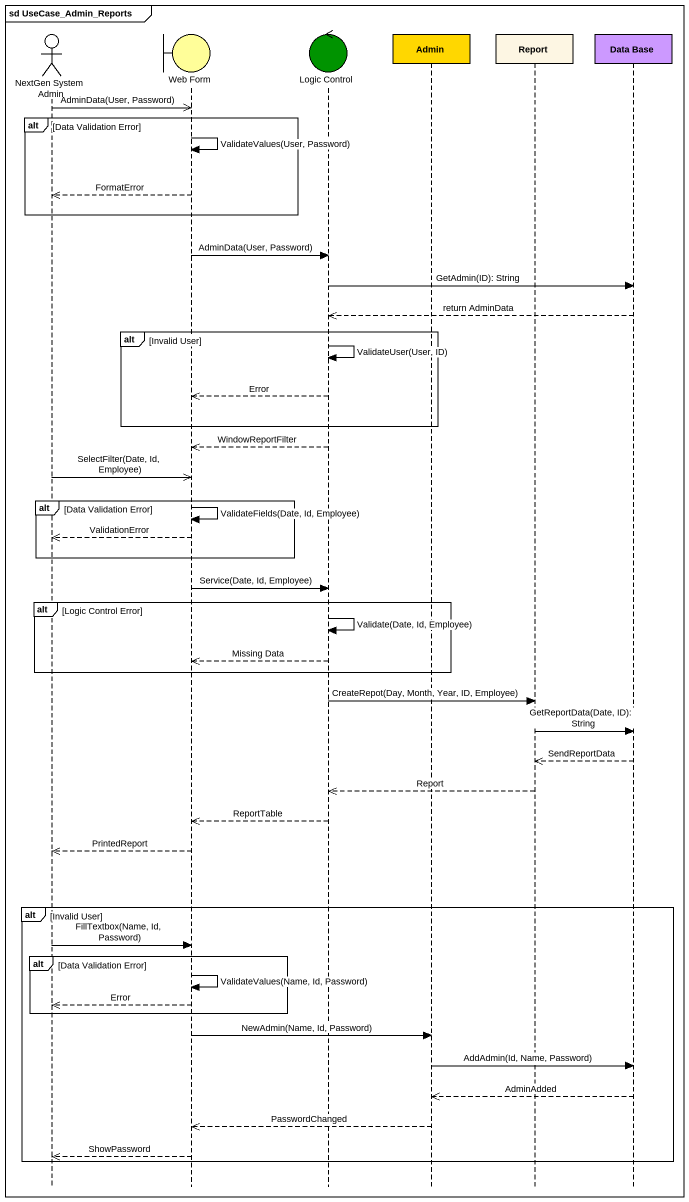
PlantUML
@startuml
mainframe sd UseCase_Admin_Reports
hide footbox
actor "NextGen System Admin" as NextGen_System_Admin
boundary "Web Form" as Web_Form #FFFE99
control "Logic Control" as Logic_Control #009300
participant Admin #FFD700
participant Report
participant "Data Base" as Data_Base #CC99FF

NextGen_System_Admin ->> Web_Form : AdminData(User, Password)
alt Data Validation Error
  Web_Form -> Web_Form : ValidateValues(User, Password)
  Web_Form -->> NextGen_System_Admin : FormatError
end
Web_Form -> Logic_Control : AdminData(User, Password)
Logic_Control -> Data_Base : GetAdmin(ID): String
Data_Base -->> Logic_Control : return AdminData
alt Invalid User
  Logic_Control -> Logic_Control : ValidateUser(User, ID)
  Logic_Control -->> Web_Form : Error
end
Logic_Control -->> Web_Form : WindowReportFilter
NextGen_System_Admin ->> Web_Form : SelectFilter(Date, Id, Employee)
alt Data Validation Error
  Web_Form -> Web_Form : ValidateFields(Date, Id, Employee)
  Web_Form -->> NextGen_System_Admin : ValidationError
end
Web_Form -> Logic_Control : Service(Date, Id, Employee)
alt Logic Control Error
  Logic_Control -> Logic_Control : Validate(Date, Id, Employee)
  Logic_Control -->> Web_Form : Missing Data
end
Logic_Control -> Report : CreateRepot(Day, Month, Year, ID, Employee)
Report -> Data_Base : GetReportData(Date, ID): String
Data_Base -->> Report : SendReportData
Report -->> Logic_Control : Report
Logic_Control -->> Web_Form : ReportTable
Web_Form -->> NextGen_System_Admin : PrintedReport
alt Invalid User
  NextGen_System_Admin -> Web_Form : FillTextbox(Name, Id, Password)
  alt Data Validation Error
    Web_Form -> Web_Form : ValidateValues(Name, Id, Password)
    Web_Form -->> NextGen_System_Admin : Error
  end
  Web_Form -> Admin : NewAdmin(Name, Id, Password)
  Admin -> Data_Base : AddAdmin(Id, Name, Password)
  Data_Base -->> Admin : AdminAdded
  Admin -->> Web_Form : PasswordChanged
  Web_Form -->> NextGen_System_Admin : ShowPassword
end
@enduml
